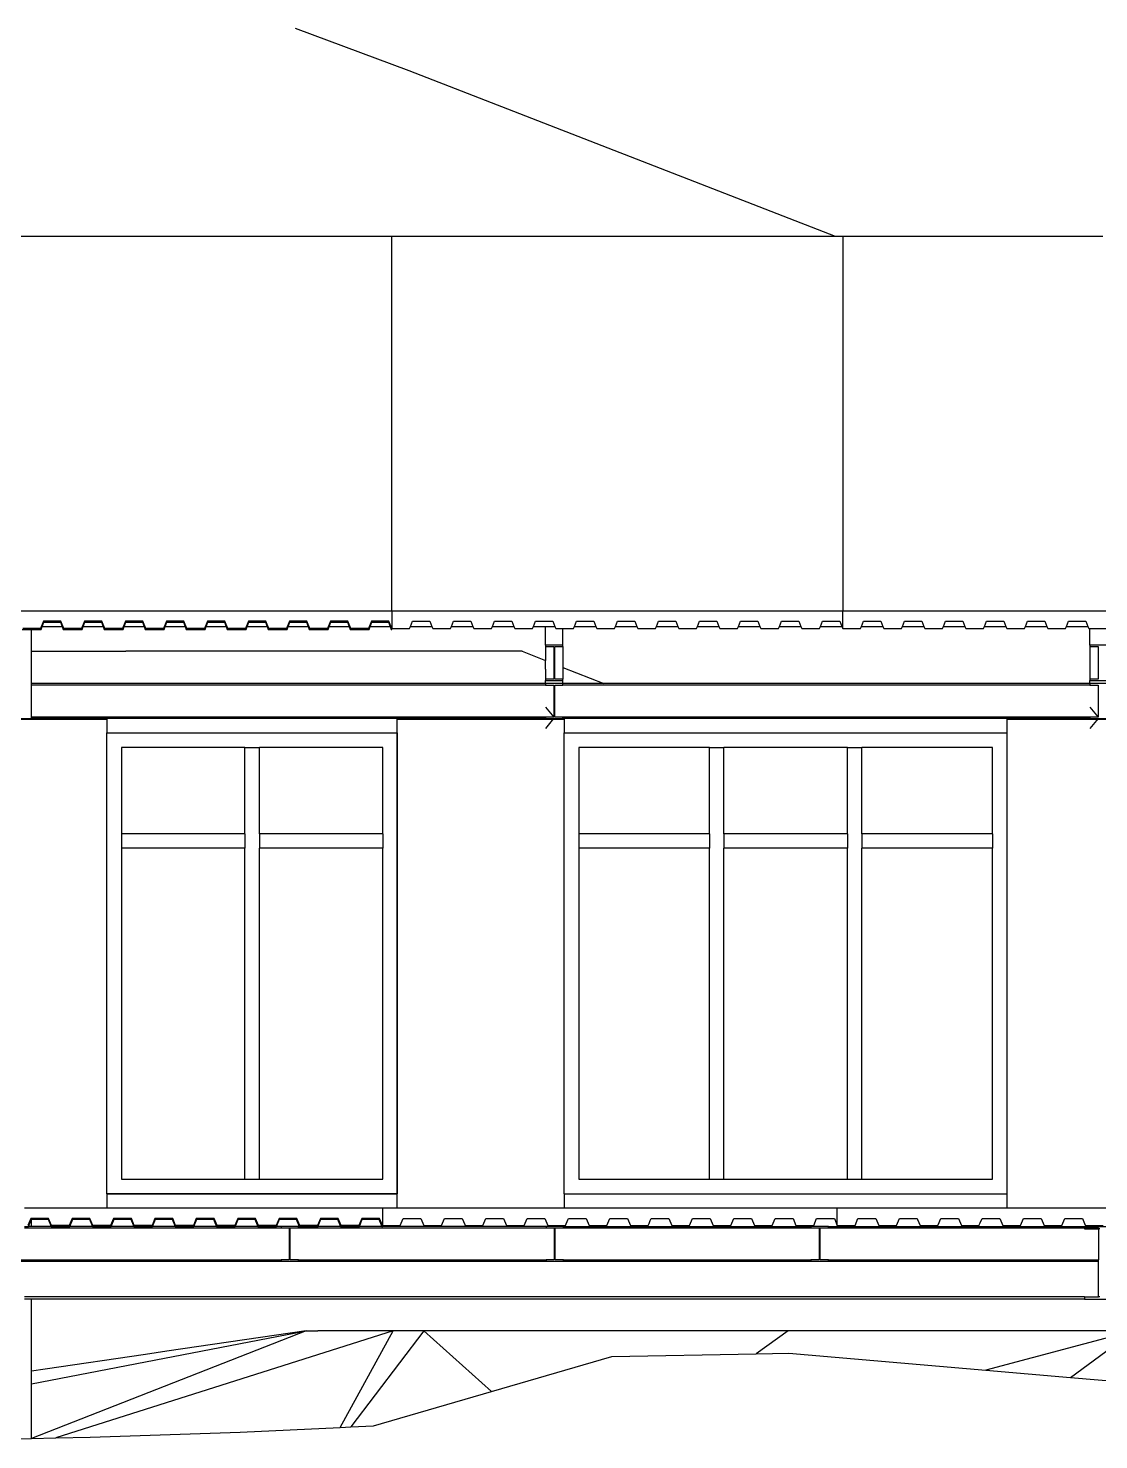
# Model space of a CAD drawing. Extents: x -32.1 to 32.1, y -10.5 to 12.1.
# Drawn here: x -9.33 to -1.96, y 2.39 to 12.11 of the extents above; entities that cross this region are included whole.
import ezdxf

# ---------------------------------------------------------------- set-up
doc = ezdxf.new("R2010")
doc.units = 0
doc.layers.get('0').update_dxf_attribs({"linetype": 'CONTINUOUS'})
doc.layers.add('SECTIONCUTEDGES', color=7, linetype='CONTINUOUS')

msp = doc.modelspace()

# ---------------------------------------------------------------- linework, layer by layer
for p, q in [((-7.4921, 12.1131), (-6.7083, 11.8211)), ((-6.7083, 11.8211), (-3.7715, 10.6806)), ((-9.3991, 10.6806), (-8.0085, 10.6806)), ((-8.0085, 10.6806), (-6.8253, 10.6806)), ((-6.8253, 8.0976), (-6.8253, 10.6806)), ((-6.8253, 10.6806), (-6.714, 10.6806)), ((-6.714, 10.6806), (-4.9206, 10.6806)), ((-4.9206, 10.6806), (-3.7715, 10.6806)), ((-3.7715, 10.6806), (-3.7188, 10.6806)), ((-3.7188, 10.6806), (-3.7188, 8.0976)), ((-3.7188, 10.6806), (-1.929, 10.6806)), ((-9.2336, 7.9916), (-9.0971, 7.9916)), ((-8.9512, 7.9916), (-8.8147, 7.9916)), ((-8.6688, 7.9916), (-8.5323, 7.9916)), ((-8.3863, 7.9916), (-8.2499, 7.9916)), ((-8.1039, 7.9916), (-7.9674, 7.9916)), ((-7.8215, 7.9916), (-7.685, 7.9916)), ((-7.5391, 7.9916), (-7.4026, 7.9916)), ((-7.2567, 7.9916), (-7.1223, 7.9916)), ((-7.1223, 7.9916), (-7.1202, 7.9916)), ((-6.9743, 7.9916), (-6.9211, 7.9916)), ((-6.9211, 7.9916), (-6.8378, 7.9916)), ((-6.6981, 7.9916), (-6.5492, 7.9916)), ((-6.4157, 7.9916), (-6.2667, 7.9916)), ((-6.1333, 7.9916), (-5.9843, 7.9916)), ((-5.8508, 7.9916), (-5.7668, 7.9916)), ((-5.7668, 7.9916), (-5.7019, 7.9916)), ((-5.7668, 7.8621), (-5.7668, 7.9916)), ((-5.6468, 7.8621), (-5.6468, 7.976)), ((-5.5684, 7.9916), (-5.4195, 7.9916)), ((-5.286, 7.9916), (-5.1371, 7.9916)), ((-5.0036, 7.9916), (-4.8547, 7.9916)), ((-4.7212, 7.9916), (-4.5723, 7.9916)), ((-4.4388, 7.9916), (-4.2898, 7.9916)), ((-4.1564, 7.9916), (-4.0074, 7.9916)), ((-3.8739, 7.9916), (-3.725, 7.9916)), ((-3.5915, 7.9916), (-3.4426, 7.9916)), ((-3.3091, 7.9916), (-3.1602, 7.9916)), ((-3.0267, 7.9916), (-2.8778, 7.9916)), ((-2.7443, 7.9916), (-2.5954, 7.9916)), ((-2.4619, 7.9916), (-2.313, 7.9916)), ((-2.1795, 7.9916), (-2.0305, 7.9916)), ((-2.0168, 7.8621), (-2.0168, 7.976)), ((-9.3068, 7.8211), (-9.3068, 7.9702)), ((-9.3068, 7.5971), (-9.3068, 7.8211)), ((-9.3068, 7.8211), (-8.7383, 7.8211)), ((-8.7383, 7.8211), (-8.6583, 7.8211)), ((-7.6683, 7.8211), (-8.6583, 7.8211)), ((-6.9483, 7.8211), (-7.6683, 7.8211)), ((-6.9183, 7.8211), (-6.9483, 7.8211)), ((-6.7283, 7.8211), (-6.9183, 7.8211)), ((-5.9283, 7.8211), (-6.7283, 7.8211)), ((-5.9283, 7.8211), (-5.7668, 7.7567)), ((-5.7668, 7.8522), (-5.7668, 7.8211)), ((-5.7668, 7.8211), (-5.7668, 7.7567)), ((-5.6468, 7.8522), (-5.6468, 7.8211)), ((-5.6468, 7.8211), (-5.6468, 7.7089)), ((-2.0168, 7.8522), (-2.0168, 7.8211)), ((-2.0168, 7.8211), (-2.0168, 7.6288)), ((-5.7668, 7.6968), (-5.7668, 7.7567)), ((-5.7668, 7.6968), (-5.7668, 7.6288)), ((-5.6468, 7.7089), (-5.3661, 7.5971)), ((-5.6468, 7.7089), (-5.6468, 7.6288)), ((-8.3895, 7.5971), (-9.3068, 7.5971)), ((-9.3068, 7.5873), (-9.3068, 7.5971)), ((-5.7668, 7.5873), (-9.3068, 7.5873)), ((-9.3068, 7.3669), (-9.3068, 7.5873)), ((-8.3447, 7.5971), (-8.3895, 7.5971)), ((-8.291, 7.5971), (-8.3447, 7.5971)), ((-7.5227, 7.5971), (-8.291, 7.5971)), ((-7.3973, 7.5971), (-7.5227, 7.5971)), ((-7.2651, 7.5971), (-7.3973, 7.5971)), ((-6.6831, 7.5971), (-7.2651, 7.5971)), ((-6.5779, 7.5971), (-6.6831, 7.5971)), ((-5.8096, 7.5971), (-6.5779, 7.5971)), ((-5.7668, 7.5971), (-5.8096, 7.5971)), ((-5.7668, 7.5971), (-5.7668, 7.6188)), ((-5.6468, 7.6045), (-5.6468, 7.6188)), ((-5.6468, 7.5971), (-5.6468, 7.6045)), ((-5.6371, 7.5971), (-5.6468, 7.5971)), ((-2.0168, 7.5873), (-5.6468, 7.5873)), ((-5.3661, 7.5971), (-5.6371, 7.5971)), ((-2.0168, 7.5971), (-5.3661, 7.5971)), ((-2.0168, 7.5971), (-2.0168, 7.6188)), ((-5.7668, 7.4354), (-5.7107, 7.3669)), ((-2.0168, 7.4354), (-1.9607, 7.3669)), ((-9.4128, 7.3528), (-8.7878, 7.3528)), ((-9.3968, 7.3571), (-9.3068, 7.3571)), ((-5.7668, 7.3669), (-9.3068, 7.3669)), ((-9.3068, 7.3571), (-9.3068, 7.3669)), ((-5.7668, 7.3571), (-9.3068, 7.3571)), ((-8.7878, 7.3528), (-8.7878, 7.2571)), ((-6.7878, 7.3528), (-5.6378, 7.3528)), ((-6.7878, 7.2571), (-6.7878, 7.3528)), ((-5.711, 7.3571), (-5.7668, 7.289)), ((-2.0168, 7.3669), (-5.6468, 7.3669)), ((-2.0168, 7.3571), (-5.6468, 7.3571)), ((-5.6378, 7.3528), (-5.6378, 7.2571)), ((-2.5878, 7.3528), (-1.4378, 7.3528)), ((-2.5878, 7.2571), (-2.5878, 7.3528)), ((-1.961, 7.3571), (-2.0168, 7.289)), ((-8.7878, 4.0828), (-8.7878, 7.2571)), ((-8.7878, 7.2571), (-6.7878, 7.2571)), ((-8.7878, 7.2571), (-6.7878, 7.2571)), ((-8.7878, 4.0828), (-8.7878, 7.2571)), ((-6.7878, 4.0828), (-6.7878, 7.2571)), ((-6.7878, 7.2571), (-6.7878, 4.0828)), ((-5.6378, 7.2571), (-2.5878, 7.2571)), ((-5.6378, 4.0828), (-5.6378, 7.2571)), ((-2.5878, 4.0828), (-2.5878, 7.2571)), ((-8.6878, 7.1571), (-8.6878, 6.5628)), ((-7.8378, 7.1571), (-8.6878, 7.1571)), ((-7.8378, 7.1571), (-7.7378, 7.1571)), ((-7.8378, 6.5628), (-7.8378, 7.1571)), ((-7.7378, 6.5628), (-7.7378, 7.1571)), ((-6.8878, 7.1571), (-7.7378, 7.1571)), ((-6.8878, 6.5628), (-6.8878, 7.1571)), ((-5.5378, 7.1571), (-5.5378, 6.5628)), ((-4.6378, 7.1571), (-5.5378, 7.1571)), ((-4.6378, 7.1571), (-4.5378, 7.1571)), ((-4.6378, 6.5628), (-4.6378, 7.1571)), ((-4.5378, 6.5628), (-4.5378, 7.1571)), ((-3.6878, 7.1571), (-4.5378, 7.1571)), ((-3.6878, 7.1571), (-3.5878, 7.1571)), ((-3.6878, 6.5628), (-3.6878, 7.1571)), ((-3.5878, 6.5628), (-3.5878, 7.1571)), ((-2.6878, 7.1571), (-3.5878, 7.1571)), ((-2.6878, 6.5628), (-2.6878, 7.1571)), ((-7.8378, 6.5628), (-8.6878, 6.5628)), ((-8.6878, 6.5628), (-8.6878, 6.4628)), ((-7.8378, 6.5628), (-7.8378, 6.4628)), ((-6.8878, 6.5628), (-7.7378, 6.5628)), ((-7.7378, 6.5628), (-7.7378, 6.4628)), ((-6.8878, 6.5628), (-6.8878, 6.4628)), ((-4.6378, 6.5628), (-5.5378, 6.5628)), ((-5.5378, 6.5628), (-5.5378, 6.4628)), ((-4.6378, 6.5628), (-4.6378, 6.4628)), ((-3.6878, 6.5628), (-4.5378, 6.5628)), ((-4.5378, 6.5628), (-4.5378, 6.4628)), ((-3.6878, 6.5628), (-3.6878, 6.4628)), ((-2.6878, 6.5628), (-3.5878, 6.5628)), ((-3.5878, 6.5628), (-3.5878, 6.4628)), ((-2.6878, 6.5628), (-2.6878, 6.4628)), ((-7.8378, 6.4628), (-8.6878, 6.4628)), ((-8.6878, 6.4628), (-8.6878, 4.1828)), ((-7.8378, 4.1828), (-7.8378, 6.4628)), ((-6.8878, 6.4628), (-7.7378, 6.4628)), ((-7.7378, 4.1828), (-7.7378, 6.4628)), ((-6.8878, 4.1828), (-6.8878, 6.4628)), ((-4.6378, 6.4628), (-5.5378, 6.4628)), ((-5.5378, 6.4628), (-5.5378, 4.1828)), ((-4.6378, 4.1828), (-4.6378, 6.4628)), ((-3.6878, 6.4628), (-4.5378, 6.4628)), ((-4.5378, 4.1828), (-4.5378, 6.4628)), ((-3.6878, 4.1828), (-3.6878, 6.4628)), ((-2.6878, 6.4628), (-3.5878, 6.4628)), ((-3.5878, 4.1828), (-3.5878, 6.4628)), ((-2.6878, 4.1828), (-2.6878, 6.4628)), ((-8.6878, 4.1828), (-7.8378, 4.1828)), ((-7.8378, 4.1828), (-7.7378, 4.1828)), ((-7.7378, 4.1828), (-6.8878, 4.1828)), ((-5.5378, 4.1828), (-4.6378, 4.1828)), ((-4.6378, 4.1828), (-4.5378, 4.1828)), ((-4.5378, 4.1828), (-3.6878, 4.1828)), ((-3.6878, 4.1828), (-3.5878, 4.1828)), ((-3.5878, 4.1828), (-2.6878, 4.1828)), ((-8.7878, 4.0828), (-6.7878, 4.0828)), ((-8.7878, 4.0828), (-8.7878, 3.9828)), ((-6.7878, 4.0828), (-8.7878, 4.0828)), ((-6.7878, 3.9828), (-6.7878, 4.0828)), ((-5.6378, 4.0828), (-2.5878, 4.0828)), ((-5.6378, 4.0828), (-5.6378, 3.9828)), ((-2.5878, 3.9828), (-2.5878, 4.0828)), ((-9.3068, 3.8571), (-9.3068, 3.9071)), ((-4.6319, 3.9126), (-4.6322, 3.9128)), ((-9.3568, 3.8473), (-7.5887, 3.8473)), ((-9.3068, 3.8571), (-9.3282, 3.8571)), ((-9.1733, 3.8571), (-9.3068, 3.8571)), ((-8.8884, 3.8571), (-9.0433, 3.8571)), ((-8.6036, 3.8571), (-8.7584, 3.8571)), ((-8.3187, 3.8571), (-8.4736, 3.8571)), ((-8.0338, 3.8571), (-8.1887, 3.8571)), ((-7.8631, 3.8571), (-7.9039, 3.8571)), ((-7.8587, 3.8571), (-7.8631, 3.8571)), ((-7.8009, 3.8571), (-7.8587, 3.8571)), ((-7.7847, 3.8571), (-7.8009, 3.8571)), ((-7.749, 3.8571), (-7.7847, 3.8571)), ((-7.5887, 3.8571), (-7.619, 3.8571)), ((-7.4687, 3.8571), (-7.4641, 3.8571)), ((-7.4687, 3.8473), (-5.7637, 3.8473)), ((-7.3192, 3.8571), (-7.3342, 3.8571)), ((-7.1793, 3.8571), (-7.3192, 3.8571)), ((-6.8944, 3.8571), (-7.0493, 3.8571)), ((-6.8954, 3.8571), (-6.8953, 3.8593)), ((-6.5095, 3.8571), (-6.8905, 3.8571)), ((-6.4994, 3.8571), (-6.5095, 3.8571)), ((-6.3066, 3.8571), (-6.4994, 3.8571)), ((-5.7637, 3.8571), (-6.3066, 3.8571)), ((-5.6437, 3.8571), (-5.5161, 3.8571)), ((-5.6437, 3.8473), (-3.9387, 3.8473)), ((-5.5161, 3.8571), (-5.4877, 3.8571)), ((-5.4877, 3.8571), (-5.4707, 3.8571)), ((-5.4707, 3.8571), (-5.0273, 3.8571)), ((-5.0273, 3.8571), (-5.01, 3.8571)), ((-5.01, 3.8571), (-4.5569, 3.8571)), ((-4.5569, 3.8571), (-4.5188, 3.8571)), ((-4.5188, 3.8571), (-3.9387, 3.8571)), ((-3.8187, 3.8571), (-3.5162, 3.8571)), ((-3.8187, 3.8473), (-2.0537, 3.8473)), ((-3.5162, 3.8571), (-3.121, 3.8571)), ((-3.121, 3.8571), (-3.1087, 3.8571)), ((-3.1087, 3.8571), (-3.1044, 3.8571)), ((-3.1044, 3.8571), (-3.0466, 3.8571)), ((-3.0466, 3.8571), (-2.9116, 3.8571)), ((-2.9116, 3.8571), (-2.9015, 3.8571)), ((-2.9015, 3.8571), (-2.7569, 3.8571)), ((-2.7569, 3.8571), (-2.7461, 3.8571)), ((-2.7461, 3.8571), (-2.7238, 3.8571)), ((-2.7238, 3.8571), (-2.0537, 3.8571)), ((-2.0537, 3.8473), (-1.9587, 3.8473)), ((-1.9587, 3.8473), (-1.9587, 3.8411)), ((-1.9487, 3.8411), (-1.9587, 3.8411)), ((-9.4518, 3.6269), (-7.5887, 3.6269)), ((-9.4518, 3.6171), (-7.5887, 3.6171)), ((-7.4687, 3.6269), (-5.7637, 3.6269)), ((-7.4687, 3.6171), (-5.7637, 3.6171)), ((-5.6437, 3.6269), (-3.9387, 3.6269)), ((-5.6437, 3.6171), (-3.9387, 3.6171)), ((-3.8187, 3.6269), (-1.9587, 3.6269)), ((-3.8187, 3.6171), (-1.9587, 3.6171)), ((-2.0537, 3.3731), (-9.3568, 3.3731)), ((-9.3068, 3.3571), (-9.3568, 3.3571)), ((-8.9009, 3.3571), (-9.3068, 3.3571)), ((-9.3068, 3.2747), (-9.3068, 3.3571)), ((-8.0564, 3.3571), (-8.9009, 3.3571)), ((-7.1077, 3.3571), (-8.0564, 3.3571)), ((-7.0755, 3.3571), (-7.1077, 3.3571)), ((-6.8343, 3.3571), (-7.0755, 3.3571)), ((-6.194, 3.3571), (-6.8343, 3.3571)), ((-5.7438, 3.3571), (-6.194, 3.3571)), ((-5.6366, 3.3571), (-5.7438, 3.3571)), ((-5.1971, 3.3571), (-5.6366, 3.3571)), ((-4.5892, 3.3571), (-5.1971, 3.3571)), ((-4.3427, 3.3571), (-4.5892, 3.3571)), ((-4.0907, 3.3571), (-4.3427, 3.3571)), ((-3.4087, 3.3571), (-4.0907, 3.3571)), ((-2.8512, 3.3571), (-3.4087, 3.3571)), ((-2.6239, 3.3571), (-2.8512, 3.3571)), ((-2.4041, 3.3571), (-2.6239, 3.3571)), ((-2.3719, 3.3571), (-2.4041, 3.3571)), ((-2.2969, 3.3571), (-2.3719, 3.3571)), ((-2.2165, 3.3571), (-2.2969, 3.3571)), ((-2.0537, 3.3571), (-2.2165, 3.3571)), ((-1.9487, 3.3731), (-1.9587, 3.3731)), ((-9.3068, 2.9319), (-9.3068, 3.2747)), ((-7.4162, 3.1371), (-9.3068, 2.3957)), ((-9.3068, 2.7728), (-7.4162, 3.1371)), ((-6.8162, 3.1371), (-9.1397, 2.3995)), ((-7.4162, 3.1371), (-8.3749, 2.9968)), ((-7.4162, 3.1371), (-7.3348, 3.1371)), ((-6.8162, 3.1371), (-7.3348, 3.1371)), ((-7.1818, 2.4724), (-6.8162, 3.1371)), ((-6.6062, 3.1371), (-7.1088, 2.4758)), ((-6.7755, 3.1371), (-6.8162, 3.1371)), ((-6.7565, 3.1371), (-6.7755, 3.1371)), ((-6.6143, 3.1371), (-6.7565, 3.1371)), ((-6.6062, 3.1371), (-6.6143, 3.1371)), ((-6.6062, 3.1371), (-6.1387, 2.7196)), ((-5.6704, 3.1371), (-6.6062, 3.1371)), ((-5.405, 3.1371), (-5.6704, 3.1371)), ((-5.3418, 3.1371), (-5.405, 3.1371)), ((-5.0827, 3.1371), (-5.3418, 3.1371)), ((-4.1866, 3.1371), (-5.0827, 3.1371)), ((-4.0962, 3.1371), (-4.3163, 2.9787)), ((-4.0962, 3.1371), (-4.1866, 3.1371)), ((-4.0413, 3.1371), (-4.0962, 3.1371)), ((-3.8927, 3.1371), (-4.0413, 3.1371)), ((-2.8873, 3.1371), (-3.8927, 3.1371)), ((-2.5586, 3.1371), (-2.8873, 3.1371)), ((-1.7162, 3.1371), (-2.7348, 2.8669)), ((-2.2235, 3.1371), (-2.5586, 3.1371)), ((-2.0939, 3.1371), (-2.2235, 3.1371)), ((-2.1515, 2.817), (-1.7162, 3.1371)), ((-2.0749, 3.1371), (-2.0939, 3.1371)), ((-2.0307, 3.1371), (-2.0749, 3.1371)), ((-1.9833, 3.1371), (-2.0307, 3.1371)), ((-1.7589, 3.1371), (-1.9833, 3.1371)), ((-9.3068, 2.8605), (-9.3068, 2.9319)), ((-8.5223, 2.9753), (-9.2137, 2.8741)), ((-8.3749, 2.9968), (-8.5223, 2.9753)), ((-9.2137, 2.8741), (-9.3068, 2.8605)), ((-9.3068, 2.7728), (-9.3068, 2.8605)), ((-9.3068, 2.3957), (-9.3068, 2.7728)), ((-9.3068, 2.3951), (-9.3068, 2.3957))]:
    msp.add_line(p, q)
at = {"layer": 'SECTIONCUTEDGES'}
for p, q in [((-6.8253, 8.0976), (-9.3991, 8.0976)), ((-3.7188, 8.0976), (-6.8253, 8.0976)), ((-6.8253, 8.0976), (-6.8253, 7.976)), ((-3.7188, 7.976), (-3.7188, 8.0976)), ((-0.6122, 8.0976), (-3.7188, 8.0976)), ((-9.246, 7.976), (-9.3671, 7.976)), ((-9.2259, 8.0267), (-9.246, 7.976)), ((-9.2421, 7.9702), (-9.2336, 7.9916)), ((-9.2336, 7.9916), (-9.222, 8.0209)), ((-9.1048, 8.0267), (-9.2259, 8.0267)), ((-9.222, 8.0209), (-9.1087, 8.0209)), ((-9.1087, 8.0209), (-9.0971, 7.9916)), ((-9.0847, 7.976), (-9.1048, 8.0267)), ((-9.0971, 7.9916), (-9.0886, 7.9702)), ((-8.9636, 7.976), (-9.0847, 7.976)), ((-8.9434, 8.0267), (-8.9636, 7.976)), ((-8.9597, 7.9702), (-8.9512, 7.9916)), ((-8.9512, 7.9916), (-8.9395, 8.0209)), ((-8.8224, 8.0267), (-8.9434, 8.0267)), ((-8.9395, 8.0209), (-8.8263, 8.0209)), ((-8.8263, 8.0209), (-8.8147, 7.9916)), ((-8.8022, 7.976), (-8.8224, 8.0267)), ((-8.8147, 7.9916), (-8.8062, 7.9702)), ((-8.6812, 7.976), (-8.8022, 7.976)), ((-8.661, 8.0267), (-8.6812, 7.976)), ((-8.6773, 7.9702), (-8.6688, 7.9916)), ((-8.6688, 7.9916), (-8.6571, 8.0209)), ((-8.54, 8.0267), (-8.661, 8.0267)), ((-8.6571, 8.0209), (-8.5439, 8.0209)), ((-8.5439, 8.0209), (-8.5323, 7.9916)), ((-8.5198, 7.976), (-8.54, 8.0267)), ((-8.5323, 7.9916), (-8.5237, 7.9702)), ((-8.3988, 7.976), (-8.5198, 7.976)), ((-8.3786, 8.0267), (-8.3988, 7.976)), ((-8.3949, 7.9702), (-8.3863, 7.9916)), ((-8.3863, 7.9916), (-8.3747, 8.0209)), ((-8.2576, 8.0267), (-8.3786, 8.0267)), ((-8.3747, 8.0209), (-8.2615, 8.0209)), ((-8.2615, 8.0209), (-8.2499, 7.9916)), ((-8.2374, 7.976), (-8.2576, 8.0267)), ((-8.2499, 7.9916), (-8.2413, 7.9702)), ((-8.1164, 7.976), (-8.2374, 7.976)), ((-8.0962, 8.0267), (-8.1164, 7.976)), ((-8.1125, 7.9702), (-8.1039, 7.9916)), ((-8.1039, 7.9916), (-8.0923, 8.0209)), ((-7.9752, 8.0267), (-8.0962, 8.0267)), ((-8.0923, 8.0209), (-7.9791, 8.0209)), ((-7.9791, 8.0209), (-7.9674, 7.9916)), ((-7.955, 7.976), (-7.9752, 8.0267)), ((-7.9674, 7.9916), (-7.9589, 7.9702)), ((-7.834, 7.976), (-7.955, 7.976)), ((-7.8138, 8.0267), (-7.834, 7.976)), ((-7.8301, 7.9702), (-7.8215, 7.9916)), ((-7.8215, 7.9916), (-7.8099, 8.0209)), ((-7.6928, 8.0267), (-7.8138, 8.0267)), ((-7.8099, 8.0209), (-7.6967, 8.0209)), ((-7.6967, 8.0209), (-7.685, 7.9916)), ((-7.6726, 7.976), (-7.6928, 8.0267)), ((-7.685, 7.9916), (-7.6765, 7.9702)), ((-7.5516, 7.976), (-7.6726, 7.976)), ((-7.5314, 8.0267), (-7.5516, 7.976)), ((-7.5476, 7.9702), (-7.5391, 7.9916)), ((-7.5391, 7.9916), (-7.5275, 8.0209)), ((-7.4103, 8.0267), (-7.5314, 8.0267)), ((-7.5275, 8.0209), (-7.4143, 8.0209)), ((-7.4143, 8.0209), (-7.4026, 7.9916)), ((-7.3902, 7.976), (-7.4103, 8.0267)), ((-7.4026, 7.9916), (-7.3941, 7.9702)), ((-7.2691, 7.976), (-7.3902, 7.976)), ((-7.249, 8.0267), (-7.2691, 7.976)), ((-7.2652, 7.9702), (-7.2567, 7.9916)), ((-7.2567, 7.9916), (-7.2451, 8.0209)), ((-7.1279, 8.0267), (-7.249, 8.0267)), ((-7.2451, 8.0209), (-7.1318, 8.0209)), ((-7.1318, 8.0209), (-7.1202, 7.9916)), ((-7.1078, 7.976), (-7.1279, 8.0267)), ((-7.1202, 7.9916), (-7.1189, 7.9883)), ((-7.1189, 7.9883), (-7.1117, 7.9702)), ((-6.9867, 7.976), (-7.1078, 7.976)), ((-6.9666, 8.0267), (-6.9867, 7.976)), ((-6.9828, 7.9702), (-6.9743, 7.9916)), ((-6.9743, 7.9916), (-6.9626, 8.0209)), ((-6.8455, 8.0267), (-6.9666, 8.0267)), ((-6.9626, 8.0209), (-6.8494, 8.0209)), ((-6.8494, 8.0209), (-6.8378, 7.9916)), ((-6.8253, 7.976), (-6.8455, 8.0267)), ((-6.8378, 7.9916), (-6.8293, 7.9702)), ((-6.8253, 7.9702), (-6.8253, 7.976)), ((-6.8253, 7.976), (-6.7276, 7.976)), ((-6.7276, 7.976), (-6.7043, 7.976)), ((-6.7043, 7.976), (-6.6981, 7.9916)), ((-6.6981, 7.9916), (-6.6841, 8.0267)), ((-6.6841, 8.0267), (-6.5631, 8.0267)), ((-6.5631, 8.0267), (-6.5492, 7.9916)), ((-6.5492, 7.9916), (-6.5429, 7.976)), ((-6.5429, 7.976), (-6.4219, 7.976)), ((-6.4219, 7.976), (-6.4157, 7.9916)), ((-6.4157, 7.9916), (-6.4017, 8.0267)), ((-6.4017, 8.0267), (-6.2807, 8.0267)), ((-6.2807, 8.0267), (-6.2667, 7.9916)), ((-6.2667, 7.9916), (-6.2605, 7.976)), ((-6.2605, 7.976), (-6.1395, 7.976)), ((-6.1395, 7.976), (-6.1333, 7.9916)), ((-6.1333, 7.9916), (-6.1193, 8.0267)), ((-6.1193, 8.0267), (-5.9983, 8.0267)), ((-5.9983, 8.0267), (-5.9843, 7.9916)), ((-5.9843, 7.9916), (-5.9781, 7.976)), ((-5.9781, 7.976), (-5.8571, 7.976)), ((-5.8571, 7.976), (-5.8508, 7.9916)), ((-5.8508, 7.9916), (-5.8369, 8.0267)), ((-5.8369, 8.0267), (-5.7159, 8.0267)), ((-5.7159, 8.0267), (-5.7019, 7.9916)), ((-5.7019, 7.9916), (-5.6957, 7.976)), ((-5.6957, 7.976), (-5.6468, 7.976)), ((-5.6468, 7.976), (-5.5747, 7.976)), ((-5.5747, 7.976), (-5.5684, 7.9916)), ((-5.5684, 7.9916), (-5.5545, 8.0267)), ((-5.5545, 8.0267), (-5.4334, 8.0267)), ((-5.4334, 8.0267), (-5.4195, 7.9916)), ((-5.4195, 7.9916), (-5.4133, 7.976)), ((-5.4133, 7.976), (-5.2922, 7.976)), ((-5.2922, 7.976), (-5.286, 7.9916)), ((-5.286, 7.9916), (-5.2721, 8.0267)), ((-5.2721, 8.0267), (-5.151, 8.0267)), ((-5.151, 8.0267), (-5.1371, 7.9916)), ((-5.1371, 7.9916), (-5.1309, 7.976)), ((-5.1309, 7.976), (-5.0098, 7.976)), ((-5.0098, 7.976), (-5.0036, 7.9916)), ((-5.0036, 7.9916), (-4.9897, 8.0267)), ((-4.9897, 8.0267), (-4.8686, 8.0267)), ((-4.8686, 8.0267), (-4.8547, 7.9916)), ((-4.8547, 7.9916), (-4.8484, 7.976)), ((-4.8484, 7.976), (-4.7274, 7.976)), ((-4.7274, 7.976), (-4.7212, 7.9916)), ((-4.7212, 7.9916), (-4.7072, 8.0267)), ((-4.7072, 8.0267), (-4.5862, 8.0267)), ((-4.5862, 8.0267), (-4.5723, 7.9916)), ((-4.5723, 7.9916), (-4.566, 7.976)), ((-4.566, 7.976), (-4.445, 7.976)), ((-4.445, 7.976), (-4.4388, 7.9916)), ((-4.4388, 7.9916), (-4.4248, 8.0267)), ((-4.4248, 8.0267), (-4.3038, 8.0267)), ((-4.3038, 8.0267), (-4.2898, 7.9916)), ((-4.2898, 7.9916), (-4.2836, 7.976)), ((-4.2836, 7.976), (-4.1626, 7.976)), ((-4.1626, 7.976), (-4.1564, 7.9916)), ((-4.1564, 7.9916), (-4.1424, 8.0267)), ((-4.1424, 8.0267), (-4.0214, 8.0267)), ((-4.0214, 8.0267), (-4.0074, 7.9916)), ((-4.0074, 7.9916), (-4.0012, 7.976)), ((-4.0012, 7.976), (-3.8802, 7.976)), ((-3.8802, 7.976), (-3.8739, 7.9916)), ((-3.8739, 7.9916), (-3.86, 8.0267)), ((-3.86, 8.0267), (-3.739, 8.0267)), ((-3.739, 8.0267), (-3.725, 7.9916)), ((-3.725, 7.9916), (-3.7188, 7.976)), ((-3.7188, 7.976), (-3.5978, 7.976)), ((-3.5978, 7.976), (-3.5915, 7.9916)), ((-3.5915, 7.9916), (-3.5776, 8.0267)), ((-3.5776, 8.0267), (-3.4566, 8.0267)), ((-3.4566, 8.0267), (-3.4426, 7.9916)), ((-3.4426, 7.9916), (-3.4364, 7.976)), ((-3.4364, 7.976), (-3.3153, 7.976)), ((-3.3153, 7.976), (-3.3091, 7.9916)), ((-3.3091, 7.9916), (-3.2952, 8.0267)), ((-3.2952, 8.0267), (-3.1741, 8.0267)), ((-3.1741, 8.0267), (-3.1602, 7.9916)), ((-3.1602, 7.9916), (-3.154, 7.976)), ((-3.154, 7.976), (-3.0329, 7.976)), ((-3.0329, 7.976), (-3.0267, 7.9916)), ((-3.0267, 7.9916), (-3.0128, 8.0267)), ((-3.0128, 8.0267), (-2.8917, 8.0267)), ((-2.8917, 8.0267), (-2.8778, 7.9916)), ((-2.8778, 7.9916), (-2.8716, 7.976)), ((-2.8716, 7.976), (-2.7505, 7.976)), ((-2.7505, 7.976), (-2.7443, 7.9916)), ((-2.7443, 7.9916), (-2.7303, 8.0267)), ((-2.7303, 8.0267), (-2.6093, 8.0267)), ((-2.6093, 8.0267), (-2.5954, 7.9916)), ((-2.5954, 7.9916), (-2.5891, 7.976)), ((-2.5891, 7.976), (-2.4681, 7.976)), ((-2.4681, 7.976), (-2.4619, 7.9916)), ((-2.4619, 7.9916), (-2.4479, 8.0267)), ((-2.4479, 8.0267), (-2.3269, 8.0267)), ((-2.3269, 8.0267), (-2.313, 7.9916)), ((-2.313, 7.9916), (-2.3067, 7.976)), ((-2.3067, 7.976), (-2.1857, 7.976)), ((-2.1857, 7.976), (-2.1795, 7.9916)), ((-2.1795, 7.9916), (-2.1655, 8.0267)), ((-2.1655, 8.0267), (-2.0445, 8.0267)), ((-2.0445, 8.0267), (-2.0305, 7.9916)), ((-2.0305, 7.9916), (-2.0243, 7.976)), ((-2.0243, 7.976), (-2.0168, 7.976)), ((-2.0168, 7.976), (-1.9033, 7.976)), ((-9.371, 7.9702), (-9.3068, 7.9702)), ((-9.3068, 7.9702), (-9.2421, 7.9702)), ((-9.0886, 7.9702), (-9.0082, 7.9702)), ((-9.0082, 7.9702), (-8.9597, 7.9702)), ((-8.8062, 7.9702), (-8.757, 7.9702)), ((-8.757, 7.9702), (-8.6773, 7.9702)), ((-8.5237, 7.9702), (-8.3949, 7.9702)), ((-8.2413, 7.9702), (-8.1125, 7.9702)), ((-7.9589, 7.9702), (-7.8301, 7.9702)), ((-7.6765, 7.9702), (-7.5476, 7.9702)), ((-7.3941, 7.9702), (-7.2652, 7.9702)), ((-7.1117, 7.9702), (-7.1004, 7.9702)), ((-7.1004, 7.9702), (-6.9828, 7.9702)), ((-6.8293, 7.9702), (-6.8253, 7.9702)), ((-5.7668, 7.8621), (-5.7668, 7.8522)), ((-5.6468, 7.8621), (-5.7668, 7.8621)), ((-5.7668, 7.8522), (-5.7099, 7.8522)), ((-5.7099, 7.8522), (-5.7099, 7.6288)), ((-5.7037, 7.8522), (-5.6468, 7.8522)), ((-5.7037, 7.6288), (-5.7037, 7.8522)), ((-5.6468, 7.8522), (-5.6468, 7.8621)), ((-2.0168, 7.8621), (-2.0168, 7.8522)), ((-1.8968, 7.8621), (-2.0168, 7.8621)), ((-2.0168, 7.8522), (-1.9599, 7.8522)), ((-1.9599, 7.8522), (-1.9599, 7.6288)), ((-5.7668, 7.6288), (-5.7668, 7.6188)), ((-5.7099, 7.6288), (-5.7668, 7.6288)), ((-5.7668, 7.6188), (-5.6468, 7.6188)), ((-5.6468, 7.5971), (-5.7668, 7.5971)), ((-5.7668, 7.5971), (-5.7668, 7.5873)), ((-5.7668, 7.5873), (-5.7099, 7.5873)), ((-5.7099, 7.5873), (-5.7099, 7.3669)), ((-5.6468, 7.6288), (-5.7037, 7.6288)), ((-5.7037, 7.5873), (-5.6468, 7.5873)), ((-5.7037, 7.3669), (-5.7037, 7.5873)), ((-5.6468, 7.6188), (-5.6468, 7.6288)), ((-5.6468, 7.5873), (-5.6468, 7.5971)), ((-2.0168, 7.6288), (-2.0168, 7.6188)), ((-1.9599, 7.6288), (-2.0168, 7.6288)), ((-2.0168, 7.6188), (-1.8968, 7.6188)), ((-1.8968, 7.5971), (-2.0168, 7.5971)), ((-2.0168, 7.5971), (-2.0168, 7.5873)), ((-2.0168, 7.5873), (-1.9599, 7.5873)), ((-1.9599, 7.5873), (-1.9599, 7.3669)), ((-5.7668, 7.3669), (-5.7668, 7.3571)), ((-5.7099, 7.3669), (-5.7668, 7.3669)), ((-5.7668, 7.3571), (-5.6468, 7.3571)), ((-5.6468, 7.3669), (-5.7037, 7.3669)), ((-5.6468, 7.3571), (-5.6468, 7.3669)), ((-2.0168, 7.3669), (-2.0168, 7.3571)), ((-1.9599, 7.3669), (-2.0168, 7.3669)), ((-2.0168, 7.3571), (-1.8968, 7.3571)), ((-8.7878, 3.9828), (-9.3568, 3.9828)), ((-9.3118, 3.9128), (-9.3321, 3.8628)), ((-9.3282, 3.8571), (-9.3078, 3.9071)), ((-9.1897, 3.9128), (-9.3118, 3.9128)), ((-9.3078, 3.9071), (-9.3068, 3.9071)), ((-9.3068, 3.9071), (-9.1936, 3.9071)), ((-9.1936, 3.9071), (-9.1733, 3.8571)), ((-9.1693, 3.8628), (-9.1897, 3.9128)), ((-9.0269, 3.9128), (-9.0472, 3.8628)), ((-9.0433, 3.8571), (-9.023, 3.9071)), ((-8.9048, 3.9128), (-9.0269, 3.9128)), ((-9.023, 3.9071), (-8.9088, 3.9071)), ((-8.9088, 3.9071), (-8.8884, 3.8571)), ((-8.8845, 3.8628), (-8.9048, 3.9128)), ((-6.8905, 3.9828), (-8.7878, 3.9828)), ((-8.742, 3.9128), (-8.7624, 3.8628)), ((-8.7584, 3.8571), (-8.7381, 3.9071)), ((-8.62, 3.9128), (-8.742, 3.9128)), ((-8.7381, 3.9071), (-8.6239, 3.9071)), ((-8.6239, 3.9071), (-8.6036, 3.8571)), ((-8.5996, 3.8628), (-8.62, 3.9128)), ((-8.4572, 3.9128), (-8.4775, 3.8628)), ((-8.4736, 3.8571), (-8.4532, 3.9071)), ((-8.3351, 3.9128), (-8.4572, 3.9128)), ((-8.4532, 3.9071), (-8.3391, 3.9071)), ((-8.3391, 3.9071), (-8.3187, 3.8571)), ((-8.3148, 3.8628), (-8.3351, 3.9128)), ((-8.1723, 3.9128), (-8.1927, 3.8628)), ((-8.1887, 3.8571), (-8.1684, 3.9071)), ((-8.0503, 3.9128), (-8.1723, 3.9128)), ((-8.1684, 3.9071), (-8.0853, 3.9071)), ((-8.0853, 3.9071), (-8.0542, 3.9071)), ((-8.0542, 3.9071), (-8.0497, 3.896)), ((-8.0299, 3.8628), (-8.0503, 3.9128)), ((-8.0497, 3.896), (-8.0338, 3.8571)), ((-7.8875, 3.9128), (-7.9078, 3.8628)), ((-7.8937, 3.8821), (-7.8835, 3.9071)), ((-7.7654, 3.9128), (-7.8875, 3.9128)), ((-7.8835, 3.9071), (-7.8739, 3.9071)), ((-7.8739, 3.9071), (-7.8352, 3.9071)), ((-7.8352, 3.9071), (-7.7693, 3.9071)), ((-7.7693, 3.9071), (-7.749, 3.8571)), ((-7.745, 3.8628), (-7.7654, 3.9128)), ((-7.6026, 3.9128), (-7.623, 3.8628)), ((-7.619, 3.8571), (-7.5987, 3.9071)), ((-7.4805, 3.9128), (-7.6026, 3.9128)), ((-7.5987, 3.9071), (-7.4845, 3.9071)), ((-7.4845, 3.9071), (-7.4641, 3.8571)), ((-7.4602, 3.8628), (-7.4805, 3.9128)), ((-7.3178, 3.9128), (-7.3381, 3.8628)), ((-7.328, 3.8722), (-7.3138, 3.9071)), ((-7.1957, 3.9128), (-7.3178, 3.9128)), ((-7.3138, 3.9071), (-7.1996, 3.9071)), ((-7.1996, 3.9071), (-7.1793, 3.8571)), ((-7.1753, 3.8628), (-7.1957, 3.9128)), ((-7.0329, 3.9128), (-7.0533, 3.8628)), ((-7.0493, 3.8571), (-7.029, 3.9071)), ((-6.9108, 3.9128), (-7.0329, 3.9128)), ((-7.029, 3.9071), (-6.9148, 3.9071)), ((-6.9148, 3.9071), (-6.8944, 3.8571)), ((-6.8905, 3.8628), (-6.9108, 3.9128)), ((-6.8905, 3.9828), (-6.8905, 3.8628)), ((-6.7878, 3.9828), (-6.8905, 3.9828)), ((-5.6378, 3.9828), (-6.7878, 3.9828)), ((-6.7684, 3.8628), (-6.7481, 3.9128)), ((-6.7481, 3.9128), (-6.626, 3.9128)), ((-6.626, 3.9128), (-6.6056, 3.8628)), ((-6.4835, 3.8628), (-6.4632, 3.9128)), ((-6.4632, 3.9128), (-6.3813, 3.9128)), ((-6.3813, 3.9128), (-6.3411, 3.9128)), ((-6.3411, 3.9128), (-6.3236, 3.8698)), ((-6.1987, 3.8628), (-6.1783, 3.9128)), ((-6.1783, 3.9128), (-6.0563, 3.9128)), ((-6.0563, 3.9128), (-6.0359, 3.8628)), ((-5.9138, 3.8628), (-5.8935, 3.9128)), ((-5.8935, 3.9128), (-5.7714, 3.9128)), ((-5.7714, 3.9128), (-5.7511, 3.8628)), ((-3.7571, 3.9828), (-5.6378, 3.9828)), ((-5.629, 3.8628), (-5.613, 3.902)), ((-5.613, 3.902), (-5.6086, 3.9128)), ((-5.6086, 3.9128), (-5.564, 3.9128)), ((-5.564, 3.9128), (-5.5209, 3.9128)), ((-5.5209, 3.9128), (-5.4865, 3.9128)), ((-5.4865, 3.9128), (-5.4662, 3.8628)), ((-5.3441, 3.8628), (-5.3238, 3.9128)), ((-5.3238, 3.9128), (-5.2017, 3.9128)), ((-5.2017, 3.9128), (-5.1813, 3.8628)), ((-5.0537, 3.8765), (-5.0453, 3.8971)), ((-5.0453, 3.8971), (-5.0389, 3.9128)), ((-5.0389, 3.9128), (-4.9168, 3.9128)), ((-4.9168, 3.9128), (-4.8965, 3.8628)), ((-4.7744, 3.8628), (-4.7541, 3.9128)), ((-4.7541, 3.9128), (-4.6322, 3.9128)), ((-4.6322, 3.9128), (-4.6116, 3.8628)), ((-4.4895, 3.8628), (-4.4692, 3.9128)), ((-4.4692, 3.9128), (-4.3471, 3.9128)), ((-4.3471, 3.9128), (-4.3268, 3.8628)), ((-4.2047, 3.8628), (-4.1843, 3.9128)), ((-4.1843, 3.9128), (-4.0623, 3.9128)), ((-4.0623, 3.9128), (-4.0419, 3.8628)), ((-3.9198, 3.8628), (-3.8995, 3.9128)), ((-3.8995, 3.9128), (-3.7774, 3.9128)), ((-3.7774, 3.9128), (-3.7571, 3.8628)), ((-3.7571, 3.8628), (-3.7571, 3.9828)), ((-2.5878, 3.9828), (-3.7571, 3.9828)), ((-3.635, 3.8628), (-3.6146, 3.9128)), ((-3.6146, 3.9128), (-3.5903, 3.9128)), ((-3.5903, 3.9128), (-3.4925, 3.9128)), ((-3.4925, 3.9128), (-3.4722, 3.8628)), ((-3.3501, 3.8628), (-3.3298, 3.9128)), ((-3.3298, 3.9128), (-3.2179, 3.9128)), ((-3.2179, 3.9128), (-3.2077, 3.9128)), ((-3.2077, 3.9128), (-3.2046, 3.9051)), ((-3.2046, 3.9051), (-3.1873, 3.8628)), ((-3.0627, 3.8691), (-3.0449, 3.9128)), ((-3.0449, 3.9128), (-2.9941, 3.9128)), ((-2.9941, 3.9128), (-2.9684, 3.9128)), ((-2.9684, 3.9128), (-2.9228, 3.9128)), ((-2.9228, 3.9128), (-2.9025, 3.8628)), ((-2.7725, 3.8822), (-2.7601, 3.9128)), ((-2.7601, 3.9128), (-2.7478, 3.9128)), ((-2.7478, 3.9128), (-2.638, 3.9128)), ((-2.638, 3.9128), (-2.6176, 3.8628)), ((-1.4378, 3.9828), (-2.5878, 3.9828)), ((-2.4955, 3.8628), (-2.4752, 3.9128)), ((-2.4752, 3.9128), (-2.3531, 3.9128)), ((-2.3531, 3.9128), (-2.3328, 3.8628)), ((-2.2107, 3.8628), (-2.1903, 3.9128)), ((-2.1903, 3.9128), (-2.1029, 3.9128)), ((-2.1029, 3.9128), (-2.0683, 3.9128)), ((-2.0683, 3.9128), (-2.049, 3.8655)), ((-9.3568, 3.8571), (-9.3282, 3.8571)), ((-9.1733, 3.8571), (-9.0433, 3.8571)), ((-9.0472, 3.8628), (-9.1693, 3.8628)), ((-8.8884, 3.8571), (-8.7584, 3.8571)), ((-8.7624, 3.8628), (-8.8845, 3.8628)), ((-8.6036, 3.8571), (-8.4736, 3.8571)), ((-8.4775, 3.8628), (-8.5996, 3.8628)), ((-8.3187, 3.8571), (-8.1887, 3.8571)), ((-8.1927, 3.8628), (-8.3148, 3.8628)), ((-8.0338, 3.8571), (-7.9039, 3.8571)), ((-7.9078, 3.8628), (-8.0299, 3.8628)), ((-7.9039, 3.8571), (-7.8953, 3.8783)), ((-7.8953, 3.8783), (-7.8937, 3.8821)), ((-7.749, 3.8571), (-7.619, 3.8571)), ((-7.623, 3.8628), (-7.745, 3.8628)), ((-7.5887, 3.8571), (-7.5887, 3.8473)), ((-7.4687, 3.8571), (-7.5887, 3.8571)), ((-7.5887, 3.8473), (-7.5318, 3.8473)), ((-7.5318, 3.8473), (-7.5318, 3.6269)), ((-7.5318, 3.8473), (-7.5256, 3.8473)), ((-7.5256, 3.8473), (-7.4687, 3.8473)), ((-7.5256, 3.6269), (-7.5256, 3.8473)), ((-7.4687, 3.8473), (-7.4687, 3.8571)), ((-7.4641, 3.8571), (-7.3342, 3.8571)), ((-7.3381, 3.8628), (-7.4602, 3.8628)), ((-7.3342, 3.8571), (-7.328, 3.8722)), ((-7.1793, 3.8571), (-7.0493, 3.8571)), ((-7.0533, 3.8628), (-7.1753, 3.8628)), ((-6.8944, 3.8571), (-6.8905, 3.8571)), ((-6.8905, 3.8628), (-6.7684, 3.8628)), ((-6.8905, 3.8571), (-6.8905, 3.8628)), ((-6.6056, 3.8628), (-6.5176, 3.8628)), ((-6.5176, 3.8628), (-6.5059, 3.8628)), ((-6.5059, 3.8628), (-6.4835, 3.8628)), ((-6.3236, 3.8698), (-6.3208, 3.8628)), ((-6.3208, 3.8628), (-6.3143, 3.8628)), ((-6.3143, 3.8628), (-6.1987, 3.8628)), ((-6.0359, 3.8628), (-5.9138, 3.8628)), ((-5.7637, 3.8571), (-5.7637, 3.8473)), ((-5.6437, 3.8571), (-5.7637, 3.8571)), ((-5.7637, 3.8473), (-5.7068, 3.8473)), ((-5.7511, 3.8628), (-5.629, 3.8628)), ((-5.7068, 3.8473), (-5.7068, 3.6269)), ((-5.7068, 3.8473), (-5.7006, 3.8473)), ((-5.7006, 3.8473), (-5.6437, 3.8473)), ((-5.7006, 3.6269), (-5.7006, 3.8473)), ((-5.6437, 3.8473), (-5.6437, 3.8571)), ((-5.4662, 3.8628), (-5.3441, 3.8628)), ((-5.1813, 3.8628), (-5.0593, 3.8628)), ((-5.0593, 3.8628), (-5.0537, 3.8765)), ((-4.8965, 3.8628), (-4.7744, 3.8628)), ((-4.6116, 3.8628), (-4.5647, 3.8628)), ((-4.5647, 3.8628), (-4.5204, 3.8628)), ((-4.5204, 3.8628), (-4.4895, 3.8628)), ((-4.3268, 3.8628), (-4.2047, 3.8628)), ((-4.0419, 3.8628), (-3.9198, 3.8628)), ((-3.9387, 3.8571), (-3.9387, 3.8473)), ((-3.8187, 3.8571), (-3.9387, 3.8571)), ((-3.9387, 3.8473), (-3.8818, 3.8473)), ((-3.8818, 3.8473), (-3.8818, 3.6269)), ((-3.8818, 3.8473), (-3.8756, 3.8473)), ((-3.8756, 3.8473), (-3.8187, 3.8473)), ((-3.8756, 3.6269), (-3.8756, 3.8473)), ((-3.8187, 3.8473), (-3.8187, 3.8571)), ((-3.7571, 3.8628), (-3.635, 3.8628)), ((-3.4722, 3.8628), (-3.3501, 3.8628)), ((-3.1873, 3.8628), (-3.1309, 3.8628)), ((-3.1309, 3.8628), (-3.1168, 3.8628)), ((-3.1168, 3.8628), (-3.1118, 3.8628)), ((-3.1118, 3.8628), (-3.0653, 3.8628)), ((-3.0653, 3.8628), (-3.0627, 3.8691)), ((-2.9025, 3.8628), (-2.7804, 3.8628)), ((-2.7804, 3.8628), (-2.7768, 3.8718)), ((-2.7768, 3.8718), (-2.7725, 3.8822)), ((-2.6176, 3.8628), (-2.4955, 3.8628)), ((-2.3328, 3.8628), (-2.2107, 3.8628)), ((-2.0537, 3.8473), (-2.0537, 3.8571)), ((-2.0537, 3.8571), (-2.0394, 3.8571)), ((-2.0537, 3.8473), (-2.0537, 3.8411)), ((-2.0537, 3.8411), (-1.9587, 3.8411)), ((-2.049, 3.8655), (-2.0479, 3.8628)), ((-2.0479, 3.8628), (-2.0459, 3.8628)), ((-2.0459, 3.8628), (-1.9258, 3.8628)), ((-2.0394, 3.8571), (-1.8537, 3.8571)), ((-1.9587, 3.8411), (-1.9587, 3.6269)), ((-7.5887, 3.6269), (-7.5887, 3.6171)), ((-7.5318, 3.6269), (-7.5887, 3.6269)), ((-7.5887, 3.6171), (-7.4687, 3.6171)), ((-7.4687, 3.6269), (-7.5256, 3.6269)), ((-7.4687, 3.6171), (-7.4687, 3.6269)), ((-5.7637, 3.6269), (-5.7637, 3.6171)), ((-5.7068, 3.6269), (-5.7637, 3.6269)), ((-5.7637, 3.6171), (-5.6437, 3.6171)), ((-5.6437, 3.6269), (-5.7006, 3.6269)), ((-5.6437, 3.6171), (-5.6437, 3.6269)), ((-3.9387, 3.6269), (-3.9387, 3.6171)), ((-3.8818, 3.6269), (-3.9387, 3.6269)), ((-3.9387, 3.6171), (-3.8187, 3.6171)), ((-3.8187, 3.6269), (-3.8756, 3.6269)), ((-3.8187, 3.6171), (-3.8187, 3.6269)), ((-1.9587, 3.6171), (-1.9587, 3.6269)), ((-1.9587, 3.3731), (-1.9587, 3.6171)), ((-2.0537, 3.3731), (-2.0537, 3.3571)), ((-2.0537, 3.3731), (-1.9587, 3.3731)), ((-2.0537, 3.3571), (-1.8537, 3.3571)), ((-6.1387, 2.7196), (-5.3112, 2.9603)), ((-5.3112, 2.9603), (-4.3163, 2.9787)), ((-4.3163, 2.9787), (-4.0914, 2.9829)), ((-4.0914, 2.9829), (-2.7348, 2.8669)), ((-2.7348, 2.8669), (-2.1515, 2.817)), ((-2.1515, 2.817), (-1.1927, 2.735)), ((-6.9508, 2.4833), (-6.1387, 2.7196)), ((-8.904, 2.4057), (-7.8698, 2.4398)), ((-7.8698, 2.4398), (-7.1818, 2.4724)), ((-7.1818, 2.4724), (-7.1088, 2.4758)), ((-7.1088, 2.4758), (-6.9508, 2.4833)), ((-9.6068, 2.3872), (-9.3068, 2.3951)), ((-9.3068, 2.3951), (-9.1397, 2.3995)), ((-9.1397, 2.3995), (-8.904, 2.4057))]:
    msp.add_line(p, q, dxfattribs=at)

doc.saveas('drawing.dxf')
